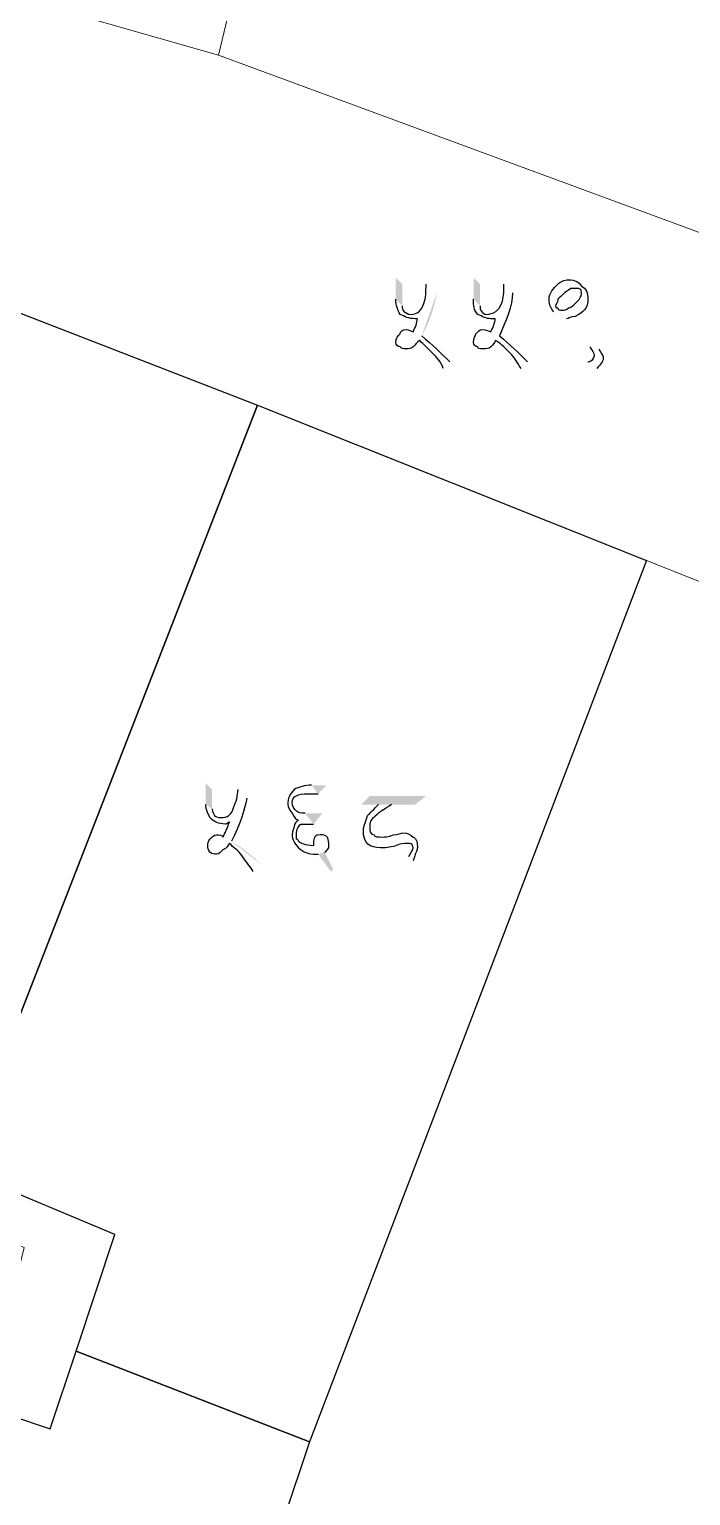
# Model space of a CAD drawing. Header units: inches. Extents: x 5 to 133, y 5 to 145.
# Drawn here: x 29.77 to 36.25, y 60.85 to 75.23 of the extents above; entities that cross this region are included whole.
import ezdxf

# ---------------------------------------------------------------- set-up
doc = ezdxf.new("R2010")
doc.units = ezdxf.units.IN
doc.header["$MEASUREMENT"] = 0
doc.layers.add('PDF_Geometry', color=7, linetype='Continuous')
doc.layers.add('PDF_Solid Fills', color=7, linetype='Continuous')

msp = doc.modelspace()

# ---------------------------------------------------------------- hatches: boundary and pattern name
at = {"layer": 'PDF_Solid Fills', "transparency": 33554559}
h = msp.add_hatch(color=256, dxfattribs=at)
h.paths.add_polyline_path([(33.655, 72.729), (33.761, 72.644)], flags=0)
h.paths.add_polyline_path([(33.613, 72.221, 0.088944), (33.761, 72.644)], flags=0)
h.paths.add_polyline_path([(33.888, 71.967), (33.824, 71.903)], flags=0)
h.paths.add_polyline_path([(33.359, 72.581), (33.359, 72.792), (33.422, 72.729), (33.422, 72.517)], flags=0)
h.paths.add_polyline_path([(34.417, 72.729), (34.502, 72.644)], flags=0)
h.paths.add_polyline_path([(34.65, 71.967), (34.586, 71.903)], flags=0)
h.paths.add_polyline_path([(34.121, 72.581), (34.121, 72.792), (34.184, 72.729), (34.184, 72.517)], flags=0)
h.paths.add_polyline_path([(35.031, 72.39), (35.348, 72.094)], flags=0)
h.paths.add_polyline_path([(35.327, 71.903), (35.242, 71.967)], flags=0)
h.paths.add_polyline_path([(35.264, 72.115), (34.904, 72.454)], flags=0)
h = msp.add_hatch(color=256, dxfattribs=at)
h.paths.add_polyline_path([(31.813, 67.776), (31.898, 67.691)], flags=0)
h.paths.add_polyline_path([(32.046, 67.035, 0.059151), (31.75, 67.268)], flags=0)
h.paths.add_polyline_path([(32.046, 67.035), (31.962, 66.971)], flags=0)
h.paths.add_polyline_path([(31.496, 67.628), (31.496, 67.839), (31.559, 67.776), (31.559, 67.585)], flags=0)
h.paths.add_polyline_path([(32.597, 67.733), (32.681, 67.818), (32.533, 67.818)], flags=0)
h.paths.add_polyline_path([(32.597, 67.141), (32.724, 66.971), (32.745, 66.993), (32.66, 67.162)], flags=0)
h.paths.add_polyline_path([(32.554, 67.437), (32.639, 67.543), (32.47, 67.543)], flags=0)
h.paths.add_polyline_path([(33.189, 67.628), (33.02, 67.628), (33.105, 67.712), (33.655, 67.712), (33.549, 67.628), (33.316, 67.628)], flags=0)
h.paths.add_polyline_path([(33.528, 67.077), (33.486, 67.12)], flags=0)

# ---------------------------------------------------------------- linework, layer by layer
at = {"layer": 'PDF_Geometry', "lineweight": 9}
for points in [[(41.402, 92.498), (39.37, 83.354), (38.989, 83.354), (36.449, 73.194), (31.623, 74.972), (33.02, 80.814), (33.909, 84.751), (34.036, 85.513), (34.544, 87.672), (35.814, 93.641)], [(41.402, 92.498), (39.37, 83.354), (38.989, 83.354), (36.449, 73.194), (31.623, 74.972), (33.02, 80.814), (33.909, 84.751), (34.036, 85.513), (34.544, 87.672), (35.814, 93.641)], [(33.02, 80.814), (31.623, 74.972), (29.845, 75.48), (31.115, 81.195)], [(33.02, 80.814), (31.623, 74.972), (29.845, 75.48), (31.115, 81.195)], [(32.004, 71.543), (29.083, 64.05), (27.686, 64.685), (25.4, 65.574), (28.067, 73.067)], [(32.004, 71.543), (29.083, 64.05), (27.686, 64.685), (25.4, 65.574), (28.067, 73.067)], [(35.814, 70.019), (32.512, 61.383), (30.226, 62.272), (29.972, 61.51), (29.21, 61.764), (29.464, 62.272), (29.718, 63.288), (28.067, 63.923), (27.686, 64.685), (29.083, 64.05), (32.004, 71.543)], [(35.814, 70.019), (32.512, 61.383), (30.226, 62.272), (29.972, 61.51), (29.21, 61.764), (29.464, 62.272), (29.718, 63.288), (28.067, 63.923), (27.686, 64.685), (29.083, 64.05), (32.004, 71.543)], [(52.451, 63.415), (51.689, 61.002), (56.261, 59.478), (54.102, 53.509), (48.387, 55.16), (43.434, 56.557), (38.481, 57.827), (36.576, 52.112), (36.322, 51.096), (34.417, 51.223), (32.639, 51.858), (33.147, 53.763), (35.814, 52.747), (37.465, 58.589), (34.925, 59.478), (32.258, 60.621), (32.512, 61.383), (35.814, 70.019)], [(52.451, 63.415), (51.689, 61.002), (56.261, 59.478), (54.102, 53.509), (48.387, 55.16), (43.434, 56.557), (38.481, 57.827), (36.576, 52.112), (36.322, 51.096), (34.417, 51.223), (32.639, 51.858), (33.147, 53.763), (35.814, 52.747), (37.465, 58.589), (34.925, 59.478), (32.258, 60.621), (32.512, 61.383), (35.814, 70.019)], [(32.512, 61.383), (32.258, 60.621), (29.972, 54.906), (29.845, 54.398), (26.924, 55.541), (29.21, 61.764), (29.972, 61.51), (30.226, 62.272)], [(32.512, 61.383), (32.258, 60.621), (29.972, 54.906), (29.845, 54.398), (26.924, 55.541), (29.21, 61.764), (29.972, 61.51), (30.226, 62.272)]]:
    msp.add_lwpolyline(points, close=True, dxfattribs=at)
msp.add_lwpolyline([(52.451, 63.415), (35.814, 70.019), (32.004, 71.543), (28.067, 73.067), (25.781, 73.956), (23.241, 74.972), (14.478, 78.655), (15.113, 81.195), (20.574, 79.036), (23.876, 77.766), (26.924, 76.623), (29.845, 75.48), (31.623, 74.972), (36.449, 73.194)], dxfattribs=at)
msp.add_lwpolyline([(52.451, 63.415), (35.814, 70.019), (32.004, 71.543), (28.067, 73.067), (25.781, 73.956), (23.241, 74.972), (14.478, 78.655), (15.113, 81.195), (20.574, 79.036), (23.876, 77.766), (26.924, 76.623), (29.845, 75.48), (31.623, 74.972), (36.449, 73.194)], dxfattribs=at)
at = {"layer": 'PDF_Geometry', "color": 21, "lineweight": 13, "true_color": 0xffafaf}
for points in [[(32.004, 71.543), (29.083, 64.05), (27.686, 64.685), (25.4, 65.574), (28.067, 73.067)], [(32.004, 71.543), (29.083, 64.05), (27.686, 64.685), (25.4, 65.574), (28.067, 73.067)], [(32.004, 71.543), (29.083, 64.05), (27.686, 64.685), (25.4, 65.574), (28.067, 73.067)], [(32.004, 71.543), (29.083, 64.05), (27.686, 64.685), (25.4, 65.574), (28.067, 73.067)], [(32.512, 61.383), (30.226, 62.272), (30.607, 63.415), (29.083, 64.05), (32.004, 71.543), (35.814, 70.019)], [(32.512, 61.383), (30.226, 62.272), (30.607, 63.415), (29.083, 64.05), (32.004, 71.543), (35.814, 70.019)], [(32.512, 61.383), (30.226, 62.272), (30.607, 63.415), (29.083, 64.05), (32.004, 71.543), (35.814, 70.019)], [(32.512, 61.383), (30.226, 62.272), (30.607, 63.415), (29.083, 64.05), (32.004, 71.543), (35.814, 70.019)], [(32.512, 61.383), (32.258, 60.621), (29.972, 54.906), (29.845, 54.398), (26.924, 55.541), (29.21, 61.764), (29.972, 61.51), (30.226, 62.272)], [(32.512, 61.383), (32.258, 60.621), (29.972, 54.906), (29.845, 54.398), (26.924, 55.541), (29.21, 61.764), (29.972, 61.51), (30.226, 62.272)], [(32.512, 61.383), (32.258, 60.621), (29.972, 54.906), (29.845, 54.398), (26.924, 55.541), (29.21, 61.764), (29.972, 61.51), (30.226, 62.272)], [(32.512, 61.383), (32.258, 60.621), (29.972, 54.906), (29.845, 54.398), (26.924, 55.541), (29.21, 61.764), (29.972, 61.51), (30.226, 62.272)]]:
    msp.add_lwpolyline(points, close=True, dxfattribs=at)
at = {"layer": 'PDF_Geometry', "color": 21, "lineweight": 25, "true_color": 0xffafaf}
for points in [[(32.004, 71.543), (29.083, 64.05), (27.686, 64.685), (25.4, 65.574), (28.067, 73.067)], [(32.004, 71.543), (29.083, 64.05), (27.686, 64.685), (25.4, 65.574), (28.067, 73.067)], [(32.512, 61.383), (30.226, 62.272), (30.607, 63.415), (29.083, 64.05), (32.004, 71.543), (35.814, 70.019)], [(32.512, 61.383), (30.226, 62.272), (30.607, 63.415), (29.083, 64.05), (32.004, 71.543), (35.814, 70.019)], [(32.512, 61.383), (32.258, 60.621), (29.972, 54.906), (29.845, 54.398), (26.924, 55.541), (29.21, 61.764), (29.972, 61.51), (30.226, 62.272)], [(32.512, 61.383), (32.258, 60.621), (29.972, 54.906), (29.845, 54.398), (26.924, 55.541), (29.21, 61.764), (29.972, 61.51), (30.226, 62.272)]]:
    msp.add_lwpolyline(points, close=True, dxfattribs=at)
at = {"layer": 'PDF_Geometry', "lineweight": 25}
for points in [[(33.634, 72.538), (33.655, 72.602), (33.655, 72.644), (33.655, 72.729)], [(34.396, 72.538), (34.417, 72.602), (34.417, 72.644), (34.417, 72.729)], [(34.861, 72.581), (34.861, 72.644), (34.904, 72.686), (34.946, 72.729)], [(34.946, 72.729), (34.967, 72.75), (35.01, 72.771), (35.052, 72.771)], [(35.052, 72.771), (35.115, 72.771), (35.158, 72.75), (35.179, 72.708)], [(33.401, 72.432), (33.38, 72.475), (33.359, 72.517), (33.359, 72.581)], [(34.163, 72.432), (34.121, 72.475), (34.121, 72.517), (34.121, 72.581)], [(34.502, 72.644), (34.502, 72.517), (34.438, 72.369), (34.375, 72.221)], [(34.904, 72.454), (34.883, 72.496), (34.861, 72.517), (34.861, 72.581)], [(34.946, 72.581), (34.946, 72.538), (34.925, 72.538), (34.925, 72.517)], [(35.073, 72.686), (35.01, 72.644), (34.988, 72.623), (34.946, 72.581)], [(35.137, 72.686), (35.115, 72.686), (35.094, 72.686), (35.073, 72.686)], [(35.115, 72.538), (35.158, 72.581), (35.179, 72.602), (35.179, 72.644)], [(35.242, 72.581), (35.242, 72.496), (35.2, 72.454), (35.115, 72.411)], [(35.179, 72.644), (35.179, 72.686), (35.158, 72.686), (35.137, 72.686)], [(35.179, 72.708), (35.221, 72.686), (35.242, 72.644), (35.242, 72.581)], [(33.422, 72.517), (33.422, 72.496), (33.422, 72.475), (33.443, 72.454)], [(33.443, 72.454), (33.464, 72.454), (33.464, 72.432), (33.507, 72.432)], [(33.507, 72.432), (33.57, 72.432), (33.613, 72.475), (33.634, 72.538)], [(34.184, 72.517), (34.184, 72.496), (34.184, 72.475), (34.205, 72.454)], [(34.205, 72.454), (34.205, 72.454), (34.226, 72.432), (34.248, 72.432)], [(34.248, 72.432), (34.311, 72.432), (34.375, 72.475), (34.396, 72.538)], [(34.925, 72.517), (34.925, 72.496), (34.925, 72.496), (34.946, 72.496)], [(34.946, 72.496), (34.946, 72.475), (34.967, 72.475), (34.988, 72.475)], [(34.988, 72.475), (35.01, 72.475), (35.031, 72.475), (35.052, 72.496)], [(35.052, 72.496), (35.073, 72.496), (35.094, 72.517), (35.115, 72.538)], [(33.549, 72.39), (33.486, 72.39), (33.443, 72.411), (33.401, 72.432)], [(33.528, 72.263), (33.549, 72.305), (33.57, 72.348), (33.57, 72.39)], [(33.57, 72.39), (33.57, 72.39), (33.549, 72.39), (33.549, 72.39)], [(34.29, 72.39), (34.248, 72.39), (34.205, 72.411), (34.163, 72.432)], [(34.29, 72.263), (34.311, 72.305), (34.332, 72.348), (34.332, 72.39)], [(34.332, 72.39), (34.332, 72.39), (34.311, 72.39), (34.29, 72.39)], [(35.115, 72.411), (35.073, 72.411), (35.052, 72.39), (35.031, 72.39)], [(33.359, 72.157), (33.359, 72.2), (33.38, 72.221), (33.401, 72.242)], [(33.401, 72.115), (33.38, 72.115), (33.359, 72.136), (33.359, 72.157)], [(33.401, 72.242), (33.401, 72.263), (33.422, 72.284), (33.464, 72.284)], [(33.464, 72.284), (33.486, 72.284), (33.507, 72.263), (33.528, 72.263)], [(33.591, 72.178), (33.57, 72.157), (33.549, 72.136), (33.528, 72.115)], [(33.718, 72.051), (33.655, 72.115), (33.613, 72.157), (33.591, 72.178)], [(33.613, 72.221), (33.718, 72.136), (33.803, 72.051), (33.888, 71.967)], [(34.121, 72.157), (34.121, 72.2), (34.142, 72.221), (34.142, 72.242)], [(34.163, 72.115), (34.142, 72.115), (34.121, 72.136), (34.121, 72.157)], [(34.142, 72.242), (34.163, 72.263), (34.184, 72.284), (34.205, 72.284)], [(34.205, 72.284), (34.248, 72.284), (34.269, 72.263), (34.29, 72.263)], [(34.332, 72.178), (34.332, 72.157), (34.311, 72.136), (34.29, 72.115)], [(34.48, 72.051), (34.417, 72.115), (34.375, 72.157), (34.332, 72.178)], [(34.375, 72.221), (34.48, 72.136), (34.565, 72.051), (34.65, 71.967)], [(33.464, 72.094), (33.422, 72.094), (33.422, 72.094), (33.401, 72.115)], [(33.528, 72.115), (33.507, 72.094), (33.486, 72.094), (33.464, 72.094)], [(33.824, 71.903), (33.803, 71.967), (33.761, 72.009), (33.718, 72.051)], [(34.205, 72.094), (34.184, 72.094), (34.163, 72.094), (34.163, 72.115)], [(34.29, 72.115), (34.269, 72.094), (34.248, 72.094), (34.205, 72.094)], [(34.586, 71.903), (34.544, 71.967), (34.523, 72.009), (34.48, 72.051)], [(35.306, 72.03), (35.306, 72.051), (35.285, 72.073), (35.264, 72.115)], [(35.285, 71.988), (35.306, 72.009), (35.306, 72.03), (35.306, 72.03)], [(35.391, 72.009), (35.391, 71.967), (35.369, 71.946), (35.327, 71.903)], [(35.348, 72.094), (35.369, 72.051), (35.391, 72.03), (35.391, 72.009)], [(35.242, 71.967), (35.242, 71.967), (35.264, 71.967), (35.285, 71.988)], [(31.771, 67.606), (31.792, 67.649), (31.813, 67.712), (31.813, 67.776)], [(32.364, 67.776), (32.321, 67.733), (32.3, 67.691), (32.3, 67.628)], [(32.343, 67.649), (32.343, 67.712), (32.406, 67.733), (32.491, 67.733)], [(32.533, 67.818), (32.47, 67.818), (32.406, 67.797), (32.364, 67.776)], [(32.491, 67.733), (32.512, 67.733), (32.533, 67.733), (32.554, 67.733)], [(32.554, 67.733), (32.575, 67.733), (32.575, 67.733), (32.597, 67.733)], [(31.538, 67.501), (31.517, 67.543), (31.496, 67.585), (31.496, 67.628)], [(31.559, 67.585), (31.559, 67.543), (31.581, 67.543), (31.581, 67.522)], [(31.644, 67.501), (31.708, 67.501), (31.75, 67.522), (31.771, 67.606)], [(31.898, 67.691), (31.877, 67.564), (31.835, 67.437), (31.75, 67.268)], [(32.3, 67.628), (32.3, 67.606), (32.321, 67.564), (32.343, 67.543)], [(32.385, 67.564), (32.364, 67.585), (32.343, 67.606), (32.343, 67.649)], [(32.47, 67.543), (32.427, 67.543), (32.406, 67.543), (32.385, 67.564)], [(33.083, 67.522), (33.105, 67.543), (33.147, 67.585), (33.189, 67.628)], [(33.316, 67.628), (33.253, 67.585), (33.21, 67.564), (33.189, 67.543)], [(31.686, 67.437), (31.623, 67.437), (31.581, 67.458), (31.538, 67.501)], [(31.581, 67.522), (31.602, 67.501), (31.623, 67.501), (31.644, 67.501)], [(31.665, 67.31), (31.686, 67.352), (31.708, 67.395), (31.729, 67.458)], [(31.729, 67.458), (31.708, 67.437), (31.686, 67.437), (31.686, 67.437)], [(32.343, 67.543), (32.364, 67.501), (32.385, 67.479), (32.406, 67.479)], [(32.364, 67.416), (32.364, 67.395), (32.343, 67.374), (32.343, 67.331)], [(32.406, 67.479), (32.385, 67.458), (32.364, 67.437), (32.364, 67.416)], [(32.385, 67.331), (32.385, 67.395), (32.406, 67.416), (32.427, 67.437)], [(32.427, 67.437), (32.448, 67.437), (32.491, 67.437), (32.554, 67.437)], [(33.041, 67.374), (33.041, 67.416), (33.062, 67.458), (33.083, 67.522)], [(33.189, 67.543), (33.147, 67.501), (33.105, 67.479), (33.105, 67.437)], [(33.105, 67.437), (33.105, 67.437), (33.105, 67.416), (33.105, 67.395)], [(31.517, 67.225), (31.517, 67.247), (31.517, 67.268), (31.538, 67.289)], [(31.538, 67.289), (31.559, 67.31), (31.581, 67.331), (31.602, 67.331)], [(31.602, 67.331), (31.623, 67.331), (31.665, 67.331), (31.665, 67.31)], [(32.343, 67.331), (32.343, 67.289), (32.364, 67.247), (32.406, 67.204)], [(32.385, 67.289), (32.385, 67.31), (32.385, 67.331), (32.385, 67.331)], [(32.406, 67.268), (32.406, 67.268), (32.406, 67.289), (32.385, 67.289)], [(32.554, 67.225), (32.47, 67.225), (32.427, 67.247), (32.406, 67.268)], [(32.618, 67.331), (32.575, 67.331), (32.554, 67.31), (32.554, 67.268)], [(32.554, 67.268), (32.554, 67.247), (32.554, 67.247), (32.554, 67.247)], [(32.702, 67.247), (32.702, 67.31), (32.681, 67.331), (32.618, 67.331)], [(33.21, 67.204), (33.105, 67.204), (33.041, 67.247), (33.041, 67.374)], [(33.105, 67.395), (33.105, 67.374), (33.105, 67.331), (33.147, 67.331)], [(33.147, 67.331), (33.147, 67.31), (33.189, 67.31), (33.232, 67.31)], [(33.232, 67.31), (33.253, 67.31), (33.274, 67.31), (33.337, 67.331)], [(33.337, 67.331), (33.38, 67.331), (33.401, 67.352), (33.443, 67.352)], [(33.443, 67.352), (33.464, 67.352), (33.507, 67.331), (33.528, 67.31)], [(33.528, 67.31), (33.57, 67.289), (33.57, 67.247), (33.57, 67.204)], [(31.538, 67.162), (31.517, 67.183), (31.517, 67.204), (31.517, 67.225)], [(31.602, 67.141), (31.581, 67.141), (31.559, 67.141), (31.538, 67.162)], [(31.665, 67.183), (31.644, 67.162), (31.623, 67.141), (31.602, 67.141)], [(31.729, 67.247), (31.708, 67.225), (31.708, 67.204), (31.665, 67.183)], [(31.856, 67.12), (31.813, 67.183), (31.771, 67.204), (31.729, 67.247)], [(31.962, 66.971), (31.94, 67.014), (31.898, 67.056), (31.856, 67.12)], [(32.406, 67.204), (32.448, 67.162), (32.512, 67.141), (32.575, 67.141)], [(32.554, 67.247), (32.554, 67.225), (32.554, 67.225), (32.554, 67.225)], [(32.575, 67.141), (32.575, 67.141), (32.597, 67.141), (32.597, 67.141)], [(32.66, 67.162), (32.681, 67.162), (32.681, 67.183), (32.702, 67.204)], [(32.702, 67.204), (32.702, 67.204), (32.702, 67.225), (32.702, 67.247)], [(33.359, 67.225), (33.295, 67.204), (33.253, 67.204), (33.21, 67.204)], [(33.464, 67.247), (33.443, 67.247), (33.401, 67.247), (33.359, 67.225)], [(33.528, 67.204), (33.528, 67.247), (33.507, 67.247), (33.464, 67.247)], [(33.486, 67.12), (33.507, 67.162), (33.528, 67.183), (33.528, 67.204)], [(33.549, 67.141), (33.549, 67.141), (33.549, 67.12), (33.528, 67.077)], [(33.57, 67.204), (33.57, 67.204), (33.57, 67.183), (33.549, 67.141)]]:
    msp.add_open_spline(points, degree=3, dxfattribs=at)

doc.saveas('drawing.dxf')
